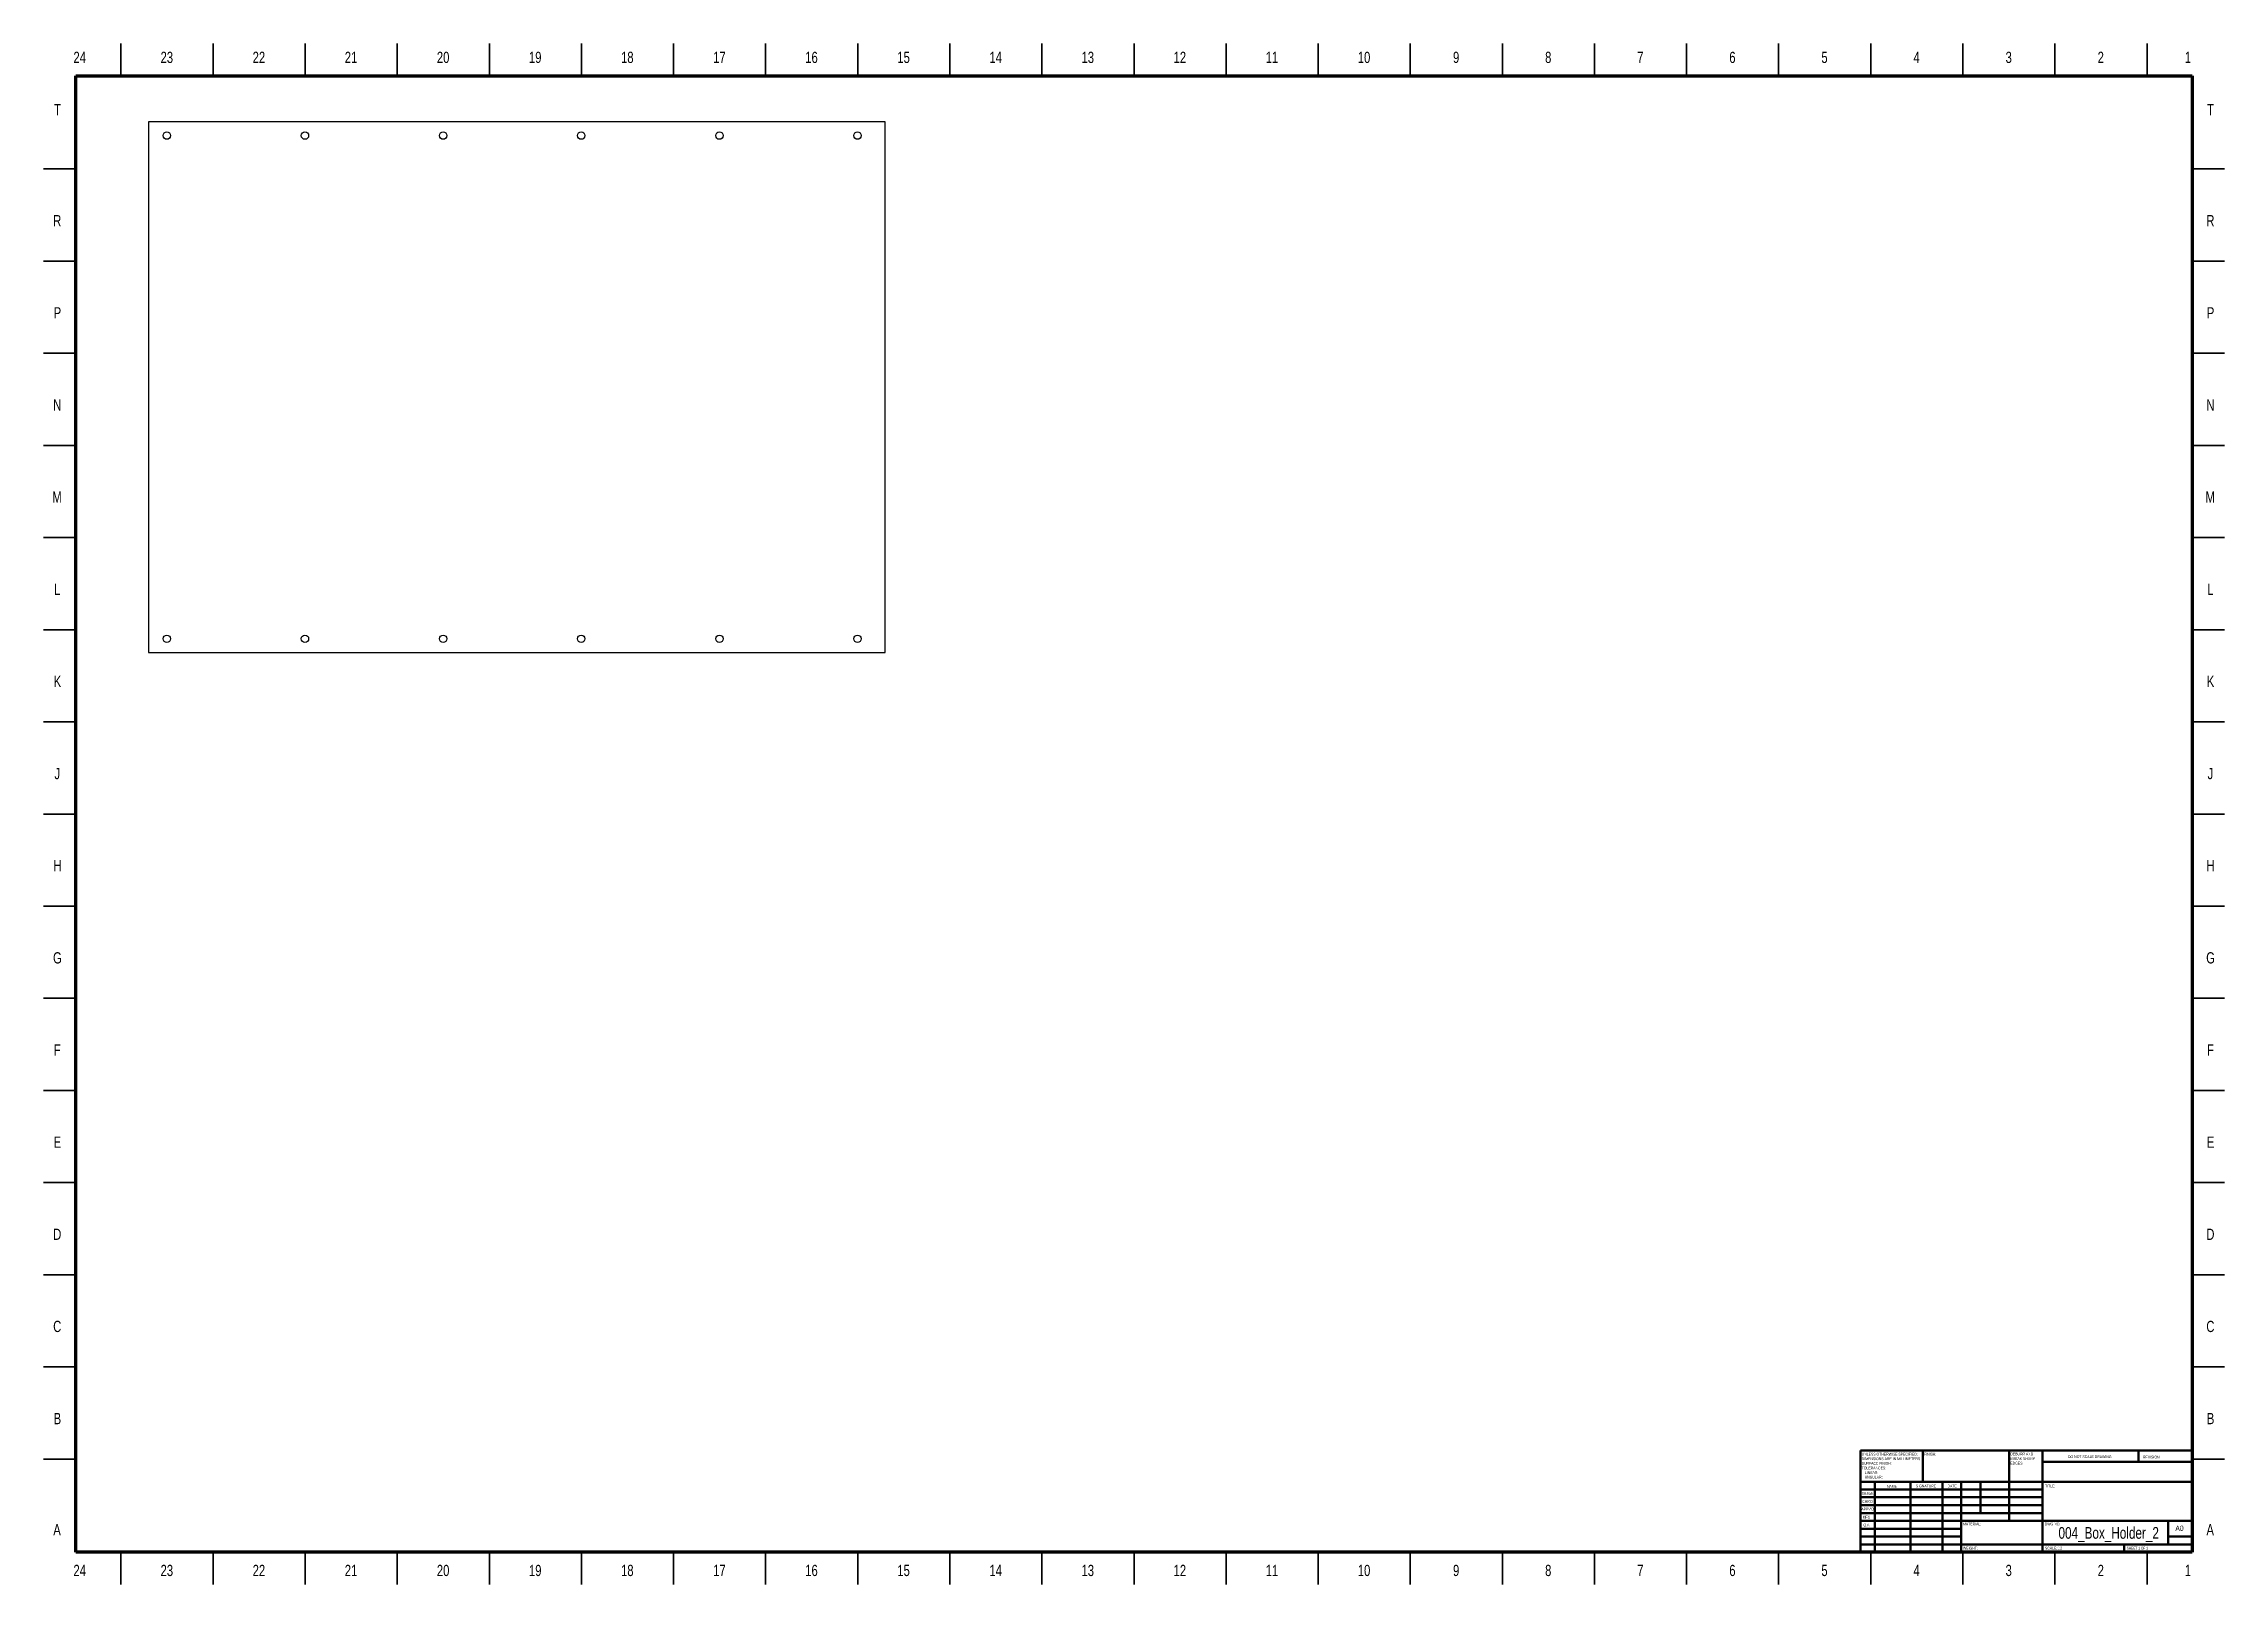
# Model space of a CAD drawing. Header units: millimetres. Extents: x 2 to 1186, y 2 to 838.
import ezdxf

# ---------------------------------------------------------------- set-up
doc = ezdxf.new("R2010")
doc.units = ezdxf.units.MM
doc.styles.add('SLDTEXTSTYLE0', font='TXT', dxfattribs={"width": 0.75})
doc.styles.add('SLDTEXTSTYLE1', font='TXT', dxfattribs={"width": 0.686449})
doc.styles.add('SLDTEXTSTYLE2', font='TXT', dxfattribs={"width": 0.6875})

# ---------------------------------------------------------------- blocks, each defined once
blk = doc.blocks.new('SW_NOTE_0')
at = {"color": 0, "linetype": 'Continuous', "lineweight": 0, "char_height": 1.5, "attachment_point": 1, "style": 'SLDTEXTSTYLE0'}
for s, insert in [('UNLESS OTHERWISE SPECIFIED:', (0, 1.9)), ('TOLERANCES:', (0, -5.6)), ('DIMENSIONS ARE IN MILLIMETERS', (0, -0.6)), ('SURFACE FINISH:', (0, -3.1)), ('ANGULAR:', (1.7, -10.6)), ('LINEAR:', (1.7, -8.1))]:
    blk.add_mtext(s, dxfattribs=dict(at, insert=insert))
blk = doc.blocks.new('SW_NOTE_1')
at = {"color": 0, "linetype": 'Continuous', "lineweight": 0, "char_height": 1.5, "attachment_point": 1, "style": 'SLDTEXTSTYLE0'}
for s, insert in [('DEBURR AND', (0, 1.9)), ('BREAK SHARP', (0, -0.6)), ('EDGES', (0, -3.1))]:
    blk.add_mtext(s, dxfattribs=dict(at, insert=insert))

msp = doc.modelspace()

# ---------------------------------------------------------------- linework, layer by layer
at = {"color": 7, "linetype": 'Continuous', "lineweight": 35}
for p, q in [((44.5, 821), (44.5, 838.5)), ((94.5, 821), (94.5, 838.5)), ((144.5, 821), (144.5, 838.5)), ((194.5, 821), (194.5, 838.5)), ((244.5, 821), (244.5, 838.5)), ((294.5, 821), (294.5, 838.5)), ((344.5, 821), (344.5, 838.5)), ((394.5, 821), (394.5, 838.5)), ((444.5, 821), (444.5, 838.5)), ((494.5, 821), (494.5, 838.5)), ((544.5, 821), (544.5, 838.5)), ((594.5, 838.5), (594.5, 821)), ((594.5, 821), (594.5, 838.5)), ((644.5, 821), (644.5, 838.5)), ((694.5, 821), (694.5, 838.5)), ((744.5, 821), (744.5, 838.5)), ((794.5, 821), (794.5, 838.5)), ((844.5, 821), (844.5, 838.5)), ((894.5, 821), (894.5, 838.5)), ((944.5, 821), (944.5, 838.5)), ((994.5, 821), (994.5, 838.5)), ((1044.5, 821), (1044.5, 838.5)), ((1094.5, 821), (1094.5, 838.5)), ((1144.5, 821), (1144.5, 838.5)), ((20, 770.5), (2.5, 770.5)), ((1169, 770.5), (1186.5, 770.5)), ((20, 720.5), (2.5, 720.5)), ((1169, 720.5), (1186.5, 720.5)), ((20, 670.5), (2.5, 670.5)), ((1169, 670.5), (1186.5, 670.5)), ((20, 620.5), (2.5, 620.5)), ((1169, 620.5), (1186.5, 620.5)), ((20, 570.5), (2.5, 570.5)), ((1169, 570.5), (1186.5, 570.5)), ((20, 520.5), (2.5, 520.5)), ((1169, 520.5), (1186.5, 520.5)), ((20, 470.5), (2.5, 470.5)), ((1169, 470.5), (1186.5, 470.5)), ((2.5, 420.5), (20, 420.5)), ((20, 420.5), (2.5, 420.5)), ((1186.5, 420.5), (1169, 420.5)), ((1169, 420.5), (1186.5, 420.5)), ((20, 370.5), (2.5, 370.5)), ((1169, 370.5), (1186.5, 370.5)), ((20, 320.5), (2.5, 320.5)), ((1169, 320.5), (1186.5, 320.5)), ((20, 270.5), (2.5, 270.5)), ((1169, 270.5), (1186.5, 270.5)), ((20, 220.5), (2.5, 220.5)), ((1169, 220.5), (1186.5, 220.5)), ((20, 170.5), (2.5, 170.5)), ((1169, 170.5), (1186.5, 170.5)), ((20, 120.5), (2.5, 120.5)), ((1169, 120.5), (1186.5, 120.5)), ((20, 70.5), (2.5, 70.5)), ((1169, 70.5), (1186.5, 70.5)), ((44.5, 20), (44.5, 2.5)), ((94.5, 20), (94.5, 2.5)), ((144.5, 20), (144.5, 2.5)), ((194.5, 20), (194.5, 2.5)), ((244.5, 20), (244.5, 2.5)), ((294.5, 20), (294.5, 2.5)), ((344.5, 20), (344.5, 2.5)), ((394.5, 20), (394.5, 2.5)), ((444.5, 20), (444.5, 2.5)), ((494.5, 20), (494.5, 2.5)), ((544.5, 20), (544.5, 2.5)), ((594.5, 2.5), (594.5, 20)), ((594.5, 20), (594.5, 2.5)), ((644.5, 20), (644.5, 2.5)), ((694.5, 20), (694.5, 2.5)), ((744.5, 20), (744.5, 2.5)), ((794.5, 20), (794.5, 2.5)), ((844.5, 20), (844.5, 2.5)), ((894.5, 20), (894.5, 2.5)), ((944.5, 20), (944.5, 2.5)), ((994.5, 20), (994.5, 2.5)), ((1044.5, 20), (1044.5, 2.5)), ((1094.5, 20), (1094.5, 2.5)), ((1144.5, 20), (1144.5, 2.5))]:
    msp.add_line(p, q, dxfattribs=at)
at = {"color": 7, "linetype": 'Continuous', "lineweight": 70}
for p, q in [((20, 20), (20, 821)), ((20, 821), (1169, 821)), ((1169, 821), (1169, 20)), ((1169, 20), (20, 20))]:
    msp.add_line(p, q, dxfattribs=at)
at = {"color": 7, "linetype": 'Continuous', "lineweight": 25}
for p, q in [((459.4, 796.1), (59.4, 796.1)), ((59.4, 796.1), (59.4, 508.1)), ((459.4, 508.1), (459.4, 796.1)), ((59.4, 508.1), (459.4, 508.1))]:
    msp.add_line(p, q, dxfattribs=at)
at = {"color": 7, "linetype": 'Continuous', "lineweight": 50}
for p, q in [((989, 75.2), (1169, 75.2)), ((989, 75.2), (989, 20)), ((1022.8, 58.2), (1022.8, 75.2)), ((1069.6, 75.2), (1069.6, 37)), ((1087.8, 75.2), (1087.8, 20)), ((1139.8, 68.9), (1139.8, 75.2)), ((1169, 68.9), (1087.8, 68.9)), ((1169, 58.2), (989, 58.2)), ((1087.8, 54), (989, 54)), ((1087.8, 49.8), (989, 49.8)), ((996.8, 58.2), (996.8, 20)), ((1016, 58.2), (1016, 20)), ((1033.4, 58.2), (1033.4, 20)), ((1043.6, 20), (1043.6, 58.2)), ((1054, 41.2), (1054, 58.2)), ((1087.8, 45.5), (989, 45.5)), ((1087.8, 41.2), (989, 41.2)), ((1043.6, 37), (989, 37)), ((1043.6, 37), (1169, 37)), ((1156, 24.2), (1156, 37)), ((1043.6, 32.7), (989, 32.7)), ((1043.6, 28.5), (989, 28.5)), ((989, 24.2), (1169, 24.2)), ((1132, 20), (1132, 24.2)), ((1169, 28.5), (1156, 28.5))]:
    msp.add_line(p, q, dxfattribs=at)
at = {"color": 7, "linetype": 'Continuous', "lineweight": 25}
for centre in [(69.4, 788.6), (144.4, 788.6), (219.4, 788.6), (294.4, 788.6), (369.4, 788.6), (444.4, 788.6), (69.4, 515.6), (144.4, 515.6), (219.4, 515.6), (294.4, 515.6), (369.4, 515.6), (444.4, 515.6)]:
    msp.add_circle(centre, 2, dxfattribs=at)

# ---------------------------------------------------------------- block references
at = {"color": 7, "linetype": 'Continuous', "lineweight": 0}
for name, p in [('SW_NOTE_0', (989.6, 72)), ('SW_NOTE_1', (1070.3, 72.1))]:
    msp.add_blockref(name, p, dxfattribs=at)

# ---------------------------------------------------------------- texts
for s, insert, char_height, attachment_point, style in [('24', (22.1, 834.1), 6.1, 2, 'SLDTEXTSTYLE0'), ('23', (69.4, 834.1), 6.1, 2, 'SLDTEXTSTYLE0'), ('22', (119.4, 834.1), 6.1, 2, 'SLDTEXTSTYLE0'), ('21', (169.4, 834.1), 6.1, 2, 'SLDTEXTSTYLE0'), ('20', (219.4, 834.1), 6.1, 2, 'SLDTEXTSTYLE0'), ('19', (269.4, 834.1), 6.1, 2, 'SLDTEXTSTYLE0'), ('18', (319.4, 834.1), 6.1, 2, 'SLDTEXTSTYLE0'), ('17', (369.4, 834.1), 6.1, 2, 'SLDTEXTSTYLE0'), ('16', (419.4, 834.1), 6.1, 2, 'SLDTEXTSTYLE0'), ('15', (469.4, 834.1), 6.1, 2, 'SLDTEXTSTYLE0'), ('14', (519.4, 834.1), 6.1, 2, 'SLDTEXTSTYLE0'), ('13', (569.4, 834.1), 6.1, 2, 'SLDTEXTSTYLE0'), ('12', (619.4, 834.1), 6.1, 2, 'SLDTEXTSTYLE0'), ('11', (669.4, 834.1), 6.1, 2, 'SLDTEXTSTYLE0'), ('10', (719.4, 834.1), 6.1, 2, 'SLDTEXTSTYLE0'), ('9', (769.4, 834.1), 6.1, 2, 'SLDTEXTSTYLE0'), ('8', (819.4, 834.1), 6.1, 2, 'SLDTEXTSTYLE0'), ('7', (869.4, 834.1), 6.1, 2, 'SLDTEXTSTYLE0'), ('6', (919.4, 834.1), 6.1, 2, 'SLDTEXTSTYLE0'), ('5', (969.4, 834.1), 6.1, 2, 'SLDTEXTSTYLE0'), ('4', (1019.4, 834.1), 6.1, 2, 'SLDTEXTSTYLE0'), ('3', (1069.4, 834.1), 6.1, 2, 'SLDTEXTSTYLE0'), ('2', (1119.4, 834.1), 6.1, 2, 'SLDTEXTSTYLE0'), ('1', (1166.7, 834.1), 6.1, 2, 'SLDTEXTSTYLE0'), ('T', (10, 805.7), 6.1, 2, 'SLDTEXTSTYLE0'), ('T', (1179, 805.7), 6.1, 2, 'SLDTEXTSTYLE0'), ('R', (9.9, 745.5), 6.1, 2, 'SLDTEXTSTYLE0'), ('R', (1178.9, 745.5), 6.1, 2, 'SLDTEXTSTYLE0'), ('P', (10, 695.5), 6.1, 2, 'SLDTEXTSTYLE0'), ('P', (1179, 695.5), 6.1, 2, 'SLDTEXTSTYLE0'), ('N', (9.9, 645.5), 6.1, 2, 'SLDTEXTSTYLE0'), ('N', (1178.9, 645.5), 6.1, 2, 'SLDTEXTSTYLE0'), ('M', (9.8, 595.5), 6.1, 2, 'SLDTEXTSTYLE0'), ('M', (1178.8, 595.5), 6.1, 2, 'SLDTEXTSTYLE0'), ('L', (9.9, 545.5), 6.1, 2, 'SLDTEXTSTYLE0'), ('L', (1178.9, 545.5), 6.1, 2, 'SLDTEXTSTYLE0'), ('K', (10, 495.5), 6.1, 2, 'SLDTEXTSTYLE0'), ('K', (1179, 495.5), 6.1, 2, 'SLDTEXTSTYLE0'), ('J', (9.9, 445.5), 6.1, 2, 'SLDTEXTSTYLE0'), ('J', (1178.9, 445.5), 6.1, 2, 'SLDTEXTSTYLE0'), ('H', (10, 395.5), 6.1, 2, 'SLDTEXTSTYLE0'), ('H', (1179, 395.5), 6.1, 2, 'SLDTEXTSTYLE0'), ('G', (10, 345.5), 6.1, 2, 'SLDTEXTSTYLE0'), ('G', (1179, 345.5), 6.1, 2, 'SLDTEXTSTYLE0'), ('F', (9.9, 295.5), 6.1, 2, 'SLDTEXTSTYLE0'), ('F', (1178.9, 295.5), 6.1, 2, 'SLDTEXTSTYLE0'), ('E', (10, 245.5), 6.1, 2, 'SLDTEXTSTYLE0'), ('E', (1179, 245.5), 6.1, 2, 'SLDTEXTSTYLE0'), ('D', (9.9, 195.5), 6.1, 2, 'SLDTEXTSTYLE0'), ('D', (1178.9, 195.5), 6.1, 2, 'SLDTEXTSTYLE0'), ('C', (9.9, 145.5), 6.1, 2, 'SLDTEXTSTYLE0'), ('C', (1178.9, 145.5), 6.1, 2, 'SLDTEXTSTYLE0'), ('B', (10, 95.5), 6.1, 2, 'SLDTEXTSTYLE0'), ('B', (1179, 95.5), 6.1, 2, 'SLDTEXTSTYLE0'), ('FINISH:', (1023.4, 73.9), 1.5, 1, 'SLDTEXTSTYLE0'), ('DO NOT SCALE DRAWING', (1101.6, 72.5), 1.5, 1, 'SLDTEXTSTYLE0'), ('REVISION', (1142.3, 72.3), 1.5, 1, 'SLDTEXTSTYLE0'), ('DRAWN', (989.6, 52.4), 1.5, 1, 'SLDTEXTSTYLE1'), ("CHK'D", (989.9, 48.2), 1.5, 1, 'SLDTEXTSTYLE0'), ('NAME', (1003.3, 56.5), 1.5, 1, 'SLDTEXTSTYLE0'), ('SIGNATURE', (1019, 56.6), 1.5, 1, 'SLDTEXTSTYLE0'), ('DATE', (1036.2, 56.6), 1.5, 1, 'SLDTEXTSTYLE0'), ('TITLE:', (1089.1, 56.6), 1.5, 1, 'SLDTEXTSTYLE0'), ("APPV'D", (989.4, 44.1), 1.5, 1, 'SLDTEXTSTYLE0'), ('MFG', (990.1, 39.7), 1.5, 1, 'SLDTEXTSTYLE0'), ('Q.A', (990.5, 35.5), 1.5, 1, 'SLDTEXTSTYLE0'), ('MATERIAL:', (1044.6, 36), 1.5, 1, 'SLDTEXTSTYLE0'), ('DWG NO.', (1089, 36), 1.5, 1, 'SLDTEXTSTYLE0'), ('A', (9.8, 35.2), 6.1, 2, 'SLDTEXTSTYLE0'), ('004_Box_Holder_2', (1123.7, 33.6), 6.35, 2, 'SLDTEXTSTYLE0'), ('A0', (1159.9, 34.4), 2.91, 1, 'SLDTEXTSTYLE0'), ('A', (1178.8, 35.2), 6.1, 2, 'SLDTEXTSTYLE0'), ('24', (22.1, 13.1), 6.1, 2, 'SLDTEXTSTYLE0'), ('23', (69.4, 13.1), 6.1, 2, 'SLDTEXTSTYLE0'), ('22', (119.4, 13.1), 6.1, 2, 'SLDTEXTSTYLE0'), ('21', (169.4, 13.1), 6.1, 2, 'SLDTEXTSTYLE0'), ('20', (219.4, 13.1), 6.1, 2, 'SLDTEXTSTYLE0'), ('19', (269.4, 13.1), 6.1, 2, 'SLDTEXTSTYLE0'), ('18', (319.4, 13.1), 6.1, 2, 'SLDTEXTSTYLE0'), ('17', (369.4, 13.1), 6.1, 2, 'SLDTEXTSTYLE0'), ('16', (419.4, 13.1), 6.1, 2, 'SLDTEXTSTYLE0'), ('15', (469.4, 13.1), 6.1, 2, 'SLDTEXTSTYLE0'), ('14', (519.4, 13.1), 6.1, 2, 'SLDTEXTSTYLE0'), ('13', (569.4, 13.1), 6.1, 2, 'SLDTEXTSTYLE0'), ('12', (619.4, 13.1), 6.1, 2, 'SLDTEXTSTYLE0'), ('11', (669.4, 13.1), 6.1, 2, 'SLDTEXTSTYLE0'), ('10', (719.4, 13.1), 6.1, 2, 'SLDTEXTSTYLE0'), ('9', (769.4, 13.1), 6.1, 2, 'SLDTEXTSTYLE0'), ('8', (819.4, 13.1), 6.1, 2, 'SLDTEXTSTYLE0'), ('7', (869.4, 13.1), 6.1, 2, 'SLDTEXTSTYLE0'), ('6', (919.4, 13.1), 6.1, 2, 'SLDTEXTSTYLE0'), ('5', (969.4, 13.1), 6.1, 2, 'SLDTEXTSTYLE0'), ('4', (1019.4, 13.1), 6.1, 2, 'SLDTEXTSTYLE0'), ('WEIGHT:', (1044.6, 22.9), 1.5, 1, 'SLDTEXTSTYLE0'), ('3', (1069.4, 13.1), 6.1, 2, 'SLDTEXTSTYLE0'), ('SCALE:1:2', (1089.1, 22.9), 1.5, 1, 'SLDTEXTSTYLE0'), ('2', (1119.4, 13.1), 6.1, 2, 'SLDTEXTSTYLE0'), ('SHEET 1 OF 1', (1133.5, 22.9), 1.5, 1, 'SLDTEXTSTYLE2'), ('1', (1166.7, 13.1), 6.1, 2, 'SLDTEXTSTYLE0')]:
    msp.add_mtext(s, dxfattribs=dict(at, insert=insert, char_height=char_height, attachment_point=attachment_point, style=style))

doc.saveas('drawing.dxf')
